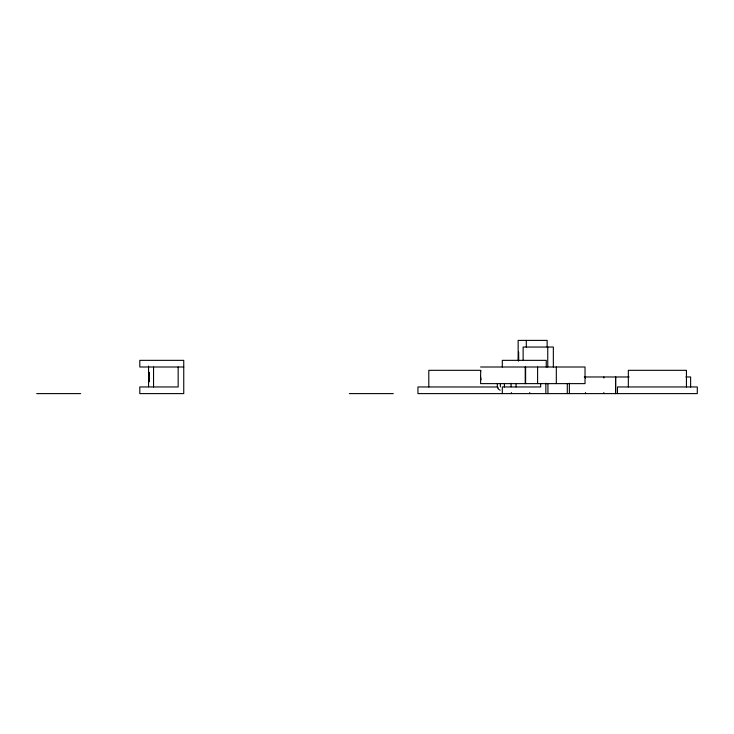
<?xml version="1.0" encoding="UTF-8"?>
<svg xmlns="http://www.w3.org/2000/svg" width="734" height="734" viewBox="0 0 734 734"><rect width="100%" height="100%" fill="white"/><g stroke="black" fill="none" stroke-linecap="round" stroke-linejoin="round"><path stroke-width="1.1" d="M183.748 367L183.748 360.348L139.799 360.348L139.799 367L183.748 367L183.748 393.608L139.799 393.608L139.799 386.956L178.16 386.956L178.16 367M480.596 375.56L480.724 371.799M518.176 360.844L518.149 340.392L547.142 340.392L547.142 347.044M480.596 375.808L480.596 383.625L585.026 383.625L585.026 367L480.596 367M518.69 360.798L518.553 352.063L518.47 360.724M480.577 370.321L428.794 370.321L428.794 386.956M584.31 376.973L629.13 376.973M685.905 376.973L690.63 376.973L690.63 386.956M497.946 387.901L497.698 386.992L417.94 386.956L417.94 393.608L697.3 393.608L697.3 386.956L617.487 386.956L617.487 393.608M36.7 393.608L80.657 393.608M349.32 393.608L393.277 393.608M480.724 378.827L480.596 376.771M686.446 386.956L686.446 370.321L628.341 370.321L628.341 386.956M615.679 376.973L615.679 393.608M615.551 376.973L615.551 393.608M603.816 376.973L603.816 378.019M603.816 392.571L603.816 393.608M585.512 376.973L585.512 378.019M585.512 392.571L585.512 393.608M569.382 383.212L569.382 393.608M567.299 383.625L567.299 393.608M556.326 367L556.326 383.625M553.344 367L553.344 347.044L523.131 347.044L523.131 360.348M547.931 383.625L547.931 393.608M547.747 347.044L547.747 367M546.252 367L546.252 360.348L502.304 360.348L502.304 367M545.857 383.212L545.857 393.608M540.664 383.625L540.664 386.956L502.304 386.956L502.304 393.608M537.6 367L537.6 383.625M529.728 392.571L529.728 393.608M526.306 340.392L526.306 347.044M525.608 367L525.608 383.625M525.223 367L525.223 383.625M516.048 383.625L516.048 386.956M511.424 392.571L511.424 393.608M511.057 383.286L511.057 386.726M504.405 383.515L504.405 386.956M153.544 367L153.544 386.956M148.552 366.082L148.552 386.726M481.128 379.772A4.973 2.165 -71.4 0 1 480.807 378.726M480.513 371.542A4.973 3.275 75.8 0 1 481.091 370.78M500.129 390.176A4.973 4.239 -56.7 0 1 497.836 387.965M497.441 387.029A4.239 2.138 -88.3 0 1 497.505 383.607M500.423 386.891A4.468 1.321 -90 0 1 500.395 383.891M148.828 376.726L148.974 381.955L149.03 372.166L148.828 376.726"/></g></svg>
